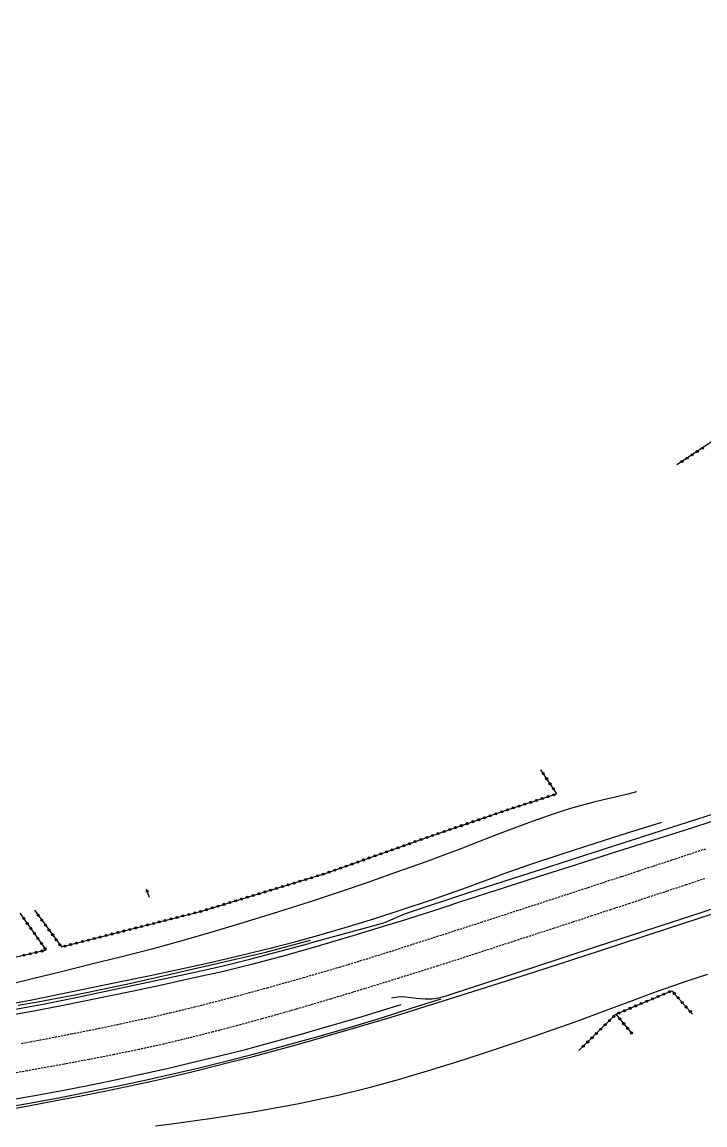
# Model space of a CAD drawing. Header units: millimetres. Extents: x 169000 to 170001, y 127000 to 128001.
# Drawn here: x 169168.2 to 169336.2, y 127271.1 to 127542.3 of the extents above; entities that cross this region are included whole.
import ezdxf

# ---------------------------------------------------------------- set-up
doc = ezdxf.new("R2010")
doc.units = ezdxf.units.MM
doc.linetypes.add('DASHED', pattern=[0.75, 0.5, -0.25])
doc.layers.get('0').update_dxf_attribs({"linetype": 'CONTINUOUS'})
for name, color, linetype in [('W0001', 6, 'DASHED'), ('W0008', 7, 'CONTINUOUS'), ('W0010', 4, 'CONTINUOUS'), ('W0051', 7, 'CONTINUOUS'), ('W0211', 2, 'CONTINUOUS'), ('W0214', 2, 'CONTINUOUS'), ('W0323', 7, 'CONTINUOUS')]:
    doc.layers.add(name, color=color, linetype=linetype)

# ---------------------------------------------------------------- blocks, each defined once
blk = doc.blocks.new('t323o')
at = {"color": 0, "linetype": 'Continuous'}
for radius in [0.25, 0.15]:
    blk.add_circle((0, 0), radius, dxfattribs=at)

msp = doc.modelspace()

# ---------------------------------------------------------------- linework, layer by layer
at = {"layer": 'W0001', "linetype": 'DASHED'}
for points in [[(169168.11, 127291.13), (169174.18, 127292.25), (169180.25, 127293.43), (169186.3, 127294.65), (169192.4, 127295.92), (169198.49, 127297.24), (169204.57, 127298.62), (169210.63, 127300.08), (169219.59, 127302.38), (169228.52, 127304.79), (169237.42, 127307.3), (169246.31, 127309.89), (169252.85, 127311.87), (169259.37, 127313.92), (169265.88, 127316.01), (169272.39, 127318.1), (169281.16, 127320.92), (169289.93, 127323.76), (169298.69, 127326.61), (169307.45, 127329.47), (169311.6, 127330.83), (169315.76, 127332.2), (169319.91, 127333.56), (169324.06, 127334.93), (169328.21, 127336.3), (169332.36, 127337.67), (169336.51, 127339.03)], [(169336.18, 127331.62), (169331.54, 127330.1), (169326.9, 127328.57), (169322.26, 127327.04), (169317.62, 127325.51), (169312.98, 127323.99), (169308.34, 127322.46), (169303.69, 127320.94), (169299.05, 127319.43), (169289.52, 127316.33), (169279.99, 127313.23), (169270.45, 127310.16), (169260.88, 127307.16), (169252.49, 127304.57), (169244.08, 127302.02), (169235.65, 127299.53), (169227.2, 127297.14), (169221.18, 127295.5), (169215.16, 127293.92), (169209.11, 127292.4), (169203.05, 127290.96), (169196.96, 127289.62), (169190.85, 127288.35), (169184.72, 127287.16), (169178.59, 127286.01)], [(169178.59, 127286.01), (169169.46, 127284.36), (169160.32, 127282.79)]]:
    msp.add_lwpolyline(points, dxfattribs=at)
at = {"layer": 'W0008'}
for points in [[(169342.78, 127348.97), (169327.7, 127344.12), (169311.37, 127338.92), (169295.17, 127333.66), (169278.3, 127328.22), (169262.42, 127323.01), (169257.09, 127320.7), (169238.76, 127315.67)], [(169259.09, 127302.3), (169260.63, 127302.6), (169261.88, 127302.66), (169265.2, 127302.21), (169267.38, 127302.04), (169268.99, 127302.09), (169270.73, 127302.34), (169272.57, 127302.85), (169274.22, 127303.38), (169294.13, 127309.9), (169309.49, 127314.91), (169327.21, 127320.7), (169344.77, 127326.39)], [(169165.68, 127299.34), (169173.79, 127300.85), (169181.88, 127302.48), (169189.95, 127304.19), (169198.02, 127305.91), (169204.58, 127307.31), (169211.15, 127308.73), (169217.7, 127310.21), (169224.23, 127311.8), (169238.76, 127315.67)]]:
    msp.add_lwpolyline(points, dxfattribs=at)
at = {"layer": 'W0010'}
for points in [[(169258.73, 127297.46), (169279.05, 127303.85), (169294.33, 127308.73), (169310.21, 127313.87), (169327.24, 127319.47), (169345.31, 127325.37)], [(169167.26, 127300.53), (169172.08, 127301.36), (169176.89, 127302.22), (169181.69, 127303.13), (169186.03, 127304.01), (169190.35, 127304.93), (169194.68, 127305.88), (169199, 127306.84), (169204.71, 127308.13), (169210.41, 127309.45), (169216.11, 127310.78), (169221.82, 127312.11), (169223.93, 127312.6), (169226.05, 127313.09), (169228.16, 127313.59), (169230.27, 127314.1), (169239.19, 127316.52)], [(169138.99, 127270.83), (169143.42, 127271.42), (169147.84, 127272.07), (169155.04, 127273.21), (169162.22, 127274.43), (169169.39, 127275.72), (169176.55, 127277.05), (169182.74, 127278.24), (169188.93, 127279.48), (169195.11, 127280.77), (169201.28, 127282.11), (169205.79, 127283.14), (169210.3, 127284.22), (169214.8, 127285.32), (169219.3, 127286.46), (169225.05, 127287.93), (169230.78, 127289.44), (169236.51, 127290.99), (169242.22, 127292.61), (169258.73, 127297.46)]]:
    msp.add_lwpolyline(points, dxfattribs=at)
at = {"layer": 'W0051'}
for points in [[(169339.7, 127346.28), (169330.84, 127343.43), (169321.98, 127340.61), (169313.12, 127337.79), (169304.26, 127334.97), (169295.4, 127332.15), (169286.54, 127329.31), (169282.96, 127328.16), (169279.38, 127326.99), (169275.8, 127325.82), (169272.22, 127324.65), (169268.64, 127323.49), (169265.05, 127322.34), (169261.46, 127321.2), (169257.86, 127320.09), (169249.6, 127317.58), (169241.33, 127315.12), (169233.02, 127312.75), (169224.68, 127310.52), (169217.44, 127308.75), (169210.17, 127307.12), (169202.89, 127305.55), (169195.6, 127304), (169189.59, 127302.73), (169183.57, 127301.47), (169177.55, 127300.25), (169171.51, 127299.1), (169164.8, 127297.89)], [(169271.19, 127301.99), (169263.86, 127299.66), (169256.52, 127297.36), (169249.16, 127295.13), (169241.77, 127292.98), (169234.32, 127290.89), (169226.84, 127288.86), (169219.34, 127286.92), (169211.82, 127285.05), (169205.31, 127283.52), (169198.79, 127282.05), (169192.25, 127280.66), (169185.69, 127279.33), (169177.63, 127277.77), (169169.55, 127276.29), (169161.46, 127274.9), (169153.36, 127273.6), (169146.45, 127272.59), (169139.52, 127271.66), (169132.59, 127270.81)], [(169165.75, 127277.34), (169172.23, 127278.48), (169178.54, 127279.65), (169184.85, 127280.88), (169191.15, 127282.17), (169197.43, 127283.52), (169203.89, 127284.96), (169210.33, 127286.46), (169216.76, 127288.02), (169223.17, 127289.64), (169227.94, 127290.9), (169232.69, 127292.21), (169237.43, 127293.55), (169242.17, 127294.91), (169247.01, 127296.32), (169251.83, 127297.76), (169256.65, 127299.23), (169261.47, 127300.72)]]:
    msp.add_lwpolyline(points, dxfattribs=at)
at = {"layer": 'W0211'}
msp.add_lwpolyline([(169163.06, 127300.4), (169170.63, 127301.84), (169178.18, 127303.36), (169185.73, 127304.92), (169193.27, 127306.49), (169199.73, 127307.85), (169206.2, 127309.21), (169212.65, 127310.62), (169219.09, 127312.09), (169224.49, 127313.37), (169229.89, 127314.69), (169235.27, 127316.08), (169240.63, 127317.55), (169247.69, 127319.61), (169254.72, 127321.78), (169261.72, 127324.03), (169268.7, 127326.35), (169271.74, 127327.38), (169274.76, 127328.45), (169277.78, 127329.55), (169280.79, 127330.65), (169283.8, 127331.76), (169286.82, 127332.86), (169289.84, 127333.94), (169292.87, 127334.99), (169301.02, 127337.7), (169309.19, 127340.34), (169317.38, 127342.94), (169325.55, 127345.56)], dxfattribs=at)
at = {"layer": 'W0214'}
for points in [[(169319.3, 127353.01), (169317.21, 127352.44), (169315.12, 127351.9), (169313.02, 127351.4), (169310.91, 127350.91), (169308.81, 127350.41), (169306.71, 127349.89), (169304.62, 127349.33), (169302.55, 127348.72), (169298.08, 127347.26), (169293.66, 127345.7), (169289.26, 127344.07), (169284.88, 127342.39), (169280.51, 127340.68), (169276.14, 127338.98), (169271.75, 127337.31), (169267.35, 127335.7), (169260.32, 127333.2), (169253.27, 127330.72), (169246.21, 127328.3), (169239.12, 127325.95), (169231.26, 127323.43), (169223.38, 127320.98), (169215.47, 127318.6), (169207.53, 127316.33), (169200.15, 127314.33), (169192.74, 127312.43), (169185.32, 127310.59), (169177.9, 127308.75), (169170.83, 127306.99), (169163.77, 127305.26)], [(169201.03, 127270.82), (169204.43, 127271.24), (169214.96, 127272.72), (169225.46, 127274.37), (169235.92, 127276.26), (169246.33, 127278.45), (169253.6, 127280.24), (169260.81, 127282.26), (169267.97, 127284.41), (169275.12, 127286.62), (169281.5, 127288.64), (169287.85, 127290.76), (169294.18, 127292.93), (169300.51, 127295.12), (169304.49, 127296.53), (169308.45, 127297.98), (169312.41, 127299.44), (169316.37, 127300.92), (169320.32, 127302.39), (169324.29, 127303.84), (169328.27, 127305.26), (169332.26, 127306.63), (169336.89, 127308.16)]]:
    msp.add_lwpolyline(points, dxfattribs=at)
at = {"layer": 'W0323'}
for points in [[(169344.28, 127542.28), (169350.56, 127538.48), (169360.26, 127528.45), (169364.15, 127524.43), (169371.85, 127512.18), (169370.21, 127503.67), (169365.25, 127485.09), (169359.52, 127466.06), (169356.99, 127458.09), (169354.2, 127449.6), (169342.14, 127441.89), (169329.29, 127433.38)], [(169299.74, 127352.48), (169295.78, 127358.39)], [(169171.3, 127323.84), (169177.92, 127314.84), (169212.7, 127323.72), (169242.99, 127332.95), (169267.54, 127341.67), (169287.28, 127348.45), (169299.76, 127352.51)], [(169198.76, 127329.15), (169199.47, 127327.11)], [(169167.71, 127323.16), (169174.13, 127314.07), (169158.31, 127310.39), (169156.3, 127312.3)], [(169305.19, 127289.36), (169314.26, 127298.28), (169328.04, 127304.06), (169333.1, 127298.34)], [(169314.26, 127298.28), (169318.21, 127293.55)]]:
    msp.add_lwpolyline(points, dxfattribs=at)

# ---------------------------------------------------------------- block references
for p, rotation in [((169333.05, 127435.87), 213.5055562293318), ((169334.3, 127436.69), 213.5055562293318), ((169335.55, 127437.52), 213.5055562293318), ((169330.54, 127434.21), 213.5055562293318), ((169331.79, 127435.04), 213.5055562293318), ((169296.4, 127357.47), 123.7882605251269), ((169297.24, 127356.22), 123.7882605251269), ((169298.07, 127354.97), 123.7882605251269), ((169297.6, 127351.8), 17.99590874181249), ((169298.9, 127353.73), 123.7882605251269), ((169299.02, 127352.27), 17.99590874181249), ((169289.04, 127349.02), 17.99590874181249), ((169290.46, 127349.48), 17.99590874181249), ((169291.89, 127349.95), 17.99590874181249), ((169293.32, 127350.41), 17.99590874181249), ((169294.74, 127350.88), 17.99590874181249), ((169296.17, 127351.34), 17.99590874181249), ((169280.52, 127346.13), 18.96396120994687), ((169281.94, 127346.61), 18.96396120994687), ((169283.35, 127347.1), 18.96396120994687), ((169284.77, 127347.59), 18.96396120994687), ((169286.19, 127348.08), 18.96396120994687), ((169287.61, 127348.56), 17.99590874181249), ((169273.42, 127343.69), 18.96396120994687), ((169274.84, 127344.18), 18.96396120994687), ((169276.26, 127344.66), 18.96396120994687), ((169277.68, 127345.15), 18.96396120994687), ((169279.1, 127345.64), 18.96396120994687), ((169264.92, 127340.74), 19.55969646578367), ((169266.34, 127341.24), 19.55969646578367), ((169267.75, 127341.74), 18.96396120994687), ((169269.17, 127342.23), 18.96396120994687), ((169270.59, 127342.71), 18.96396120994687), ((169272.01, 127343.2), 18.96396120994687), ((169257.85, 127338.23), 19.55969646578367), ((169259.27, 127338.73), 19.55969646578367), ((169260.68, 127339.23), 19.55969646578367), ((169262.09, 127339.73), 19.55969646578367), ((169263.51, 127340.23), 19.55969646578367), ((169250.79, 127335.72), 19.55969646578367), ((169252.2, 127336.22), 19.55969646578367), ((169253.61, 127336.72), 19.55969646578367), ((169255.03, 127337.22), 19.55969646578367), ((169256.44, 127337.72), 19.55969646578367), ((169242.3, 127332.73), 16.93349781162022), ((169243.72, 127333.2), 19.55969646578367), ((169245.13, 127333.71), 19.55969646578367), ((169246.55, 127334.21), 19.55969646578367), ((169247.96, 127334.71), 19.55969646578367), ((169249.37, 127335.21), 19.55969646578367), ((169233.69, 127330.11), 16.93349781162022), ((169235.12, 127330.55), 16.93349781162022), ((169236.56, 127330.99), 16.93349781162022), ((169237.99, 127331.42), 16.93349781162022), ((169239.43, 127331.86), 16.93349781162022), ((169240.86, 127332.3), 16.93349781162022), ((169198.97, 127328.53), 289.447333547201), ((169225.08, 127327.49), 16.93349781162022), ((169226.51, 127327.93), 16.93349781162022), ((169227.95, 127328.36), 16.93349781162022), ((169229.38, 127328.8), 16.93349781162022), ((169230.82, 127329.24), 16.93349781162022), ((169232.25, 127329.68), 16.93349781162022), ((169215.03, 127324.43), 16.93349781162022), ((169216.47, 127324.87), 16.93349781162022), ((169217.9, 127325.31), 16.93349781162022), ((169219.34, 127325.74), 16.93349781162022), ((169220.77, 127326.18), 16.93349781162022), ((169222.21, 127326.62), 16.93349781162022), ((169223.64, 127327.05), 16.93349781162022), ((169168.66, 127321.81), 305.2924247368173), ((169172.19, 127322.63), 306.3798370344491), ((169204.89, 127321.73), 14.32359108040801), ((169206.34, 127322.1), 14.32359108040801), ((169207.79, 127322.47), 14.32359108040801), ((169209.25, 127322.84), 14.32359108040801), ((169210.7, 127323.21), 14.32359108040801), ((169212.16, 127323.58), 14.32359108040801), ((169213.6, 127324), 16.93349781162022), ((169169.52, 127320.59), 305.2924247368173), ((169170.39, 127319.36), 305.2924247368173), ((169173.08, 127321.42), 306.3798370344491), ((169173.97, 127320.21), 306.3798370344491), ((169174.86, 127319.01), 306.3798370344491), ((169194.71, 127319.13), 14.32359108040801), ((169196.17, 127319.5), 14.32359108040801), ((169197.62, 127319.87), 14.32359108040801), ((169199.07, 127320.24), 14.32359108040801), ((169200.53, 127320.61), 14.32359108040801), ((169201.98, 127320.99), 14.32359108040801), ((169203.43, 127321.36), 14.32359108040801), ((169171.26, 127318.14), 305.2924247368173), ((169172.12, 127316.91), 305.2924247368173), ((169175.75, 127317.8), 306.3798370344491), ((169176.64, 127316.59), 306.3798370344491), ((169184.54, 127316.53), 14.32359108040801), ((169185.99, 127316.9), 14.32359108040801), ((169187.45, 127317.27), 14.32359108040801), ((169188.9, 127317.65), 14.32359108040801), ((169190.35, 127318.02), 14.32359108040801), ((169191.81, 127318.39), 14.32359108040801), ((169193.26, 127318.76), 14.32359108040801), ((169172.99, 127315.69), 305.2924247368173), ((169173.14, 127313.84), 193.1067139203305), ((169173.86, 127314.47), 305.2924247368173), ((169177.53, 127315.38), 306.3798370344491), ((169178.73, 127315.05), 14.32359108040801), ((169180.18, 127315.42), 14.32359108040801), ((169181.63, 127315.79), 14.32359108040801), ((169183.09, 127316.16), 14.32359108040801), ((169168.76, 127312.82), 193.1067139203305), ((169170.22, 127313.16), 193.1067139203305), ((169171.68, 127313.5), 193.1067139203305), ((169326.05, 127303.22), 22.74493427018863), ((169327.43, 127303.8), 22.74493427018863), ((169328.6, 127303.43), 311.5343256544336), ((169319.13, 127300.32), 22.74493427018863), ((169320.51, 127300.9), 22.74493427018863), ((169321.9, 127301.48), 22.74493427018863), ((169323.28, 127302.06), 22.74493427018863), ((169324.66, 127302.64), 22.74493427018863), ((169329.59, 127302.31), 311.5343256544336), ((169330.59, 127301.19), 311.5343256544336), ((169331.58, 127300.06), 311.5343256544336), ((169313.75, 127297.77), 44.50960371844345), ((169314.98, 127298.58), 22.74493427018863), ((169316.36, 127299.16), 22.74493427018863), ((169317.75, 127299.74), 22.74493427018863), ((169332.58, 127298.94), 311.5343256544336), ((169310.54, 127294.62), 44.50960371844345), ((169311.61, 127295.67), 44.50960371844345), ((169312.68, 127296.72), 44.50960371844345), ((169315.22, 127297.13), 309.8484006947689), ((169316.18, 127295.97), 309.8484006947689), ((169317.15, 127294.82), 309.8484006947689), ((169308.4, 127292.51), 44.50960371844345), ((169309.47, 127293.57), 44.50960371844345), ((169318.11, 127293.67), 309.8484006947689), ((169306.26, 127290.41), 44.50960371844345), ((169307.33, 127291.46), 44.50960371844345)]:
    msp.add_blockref('t323o', p, dxfattribs=dict(at, rotation=rotation))

doc.saveas('drawing.dxf')
